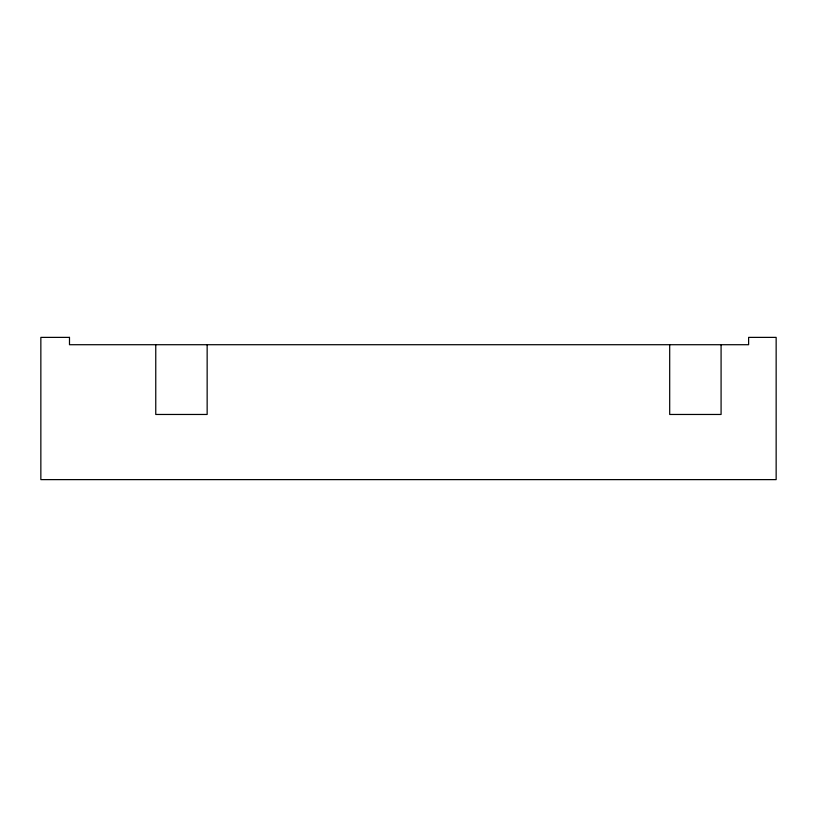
<?xml version="1.0" encoding="UTF-8"?>
<svg xmlns="http://www.w3.org/2000/svg" width="817" height="817" viewBox="0 0 817 817"><rect width="100%" height="100%" fill="white"/><g stroke="black" fill="none" stroke-linecap="round" stroke-linejoin="round"><path stroke-width="1.23" d="M721.084 344.713L721.084 414.464L669.695 414.464L669.695 344.713M207.15 344.713L207.15 414.464L155.761 414.464L155.761 344.713M69.486 337.38L40.85 337.38L40.85 479.62L776.15 479.62L776.15 337.38L748.617 337.38L748.617 344.713L69.486 344.713L69.486 337.38"/></g></svg>
